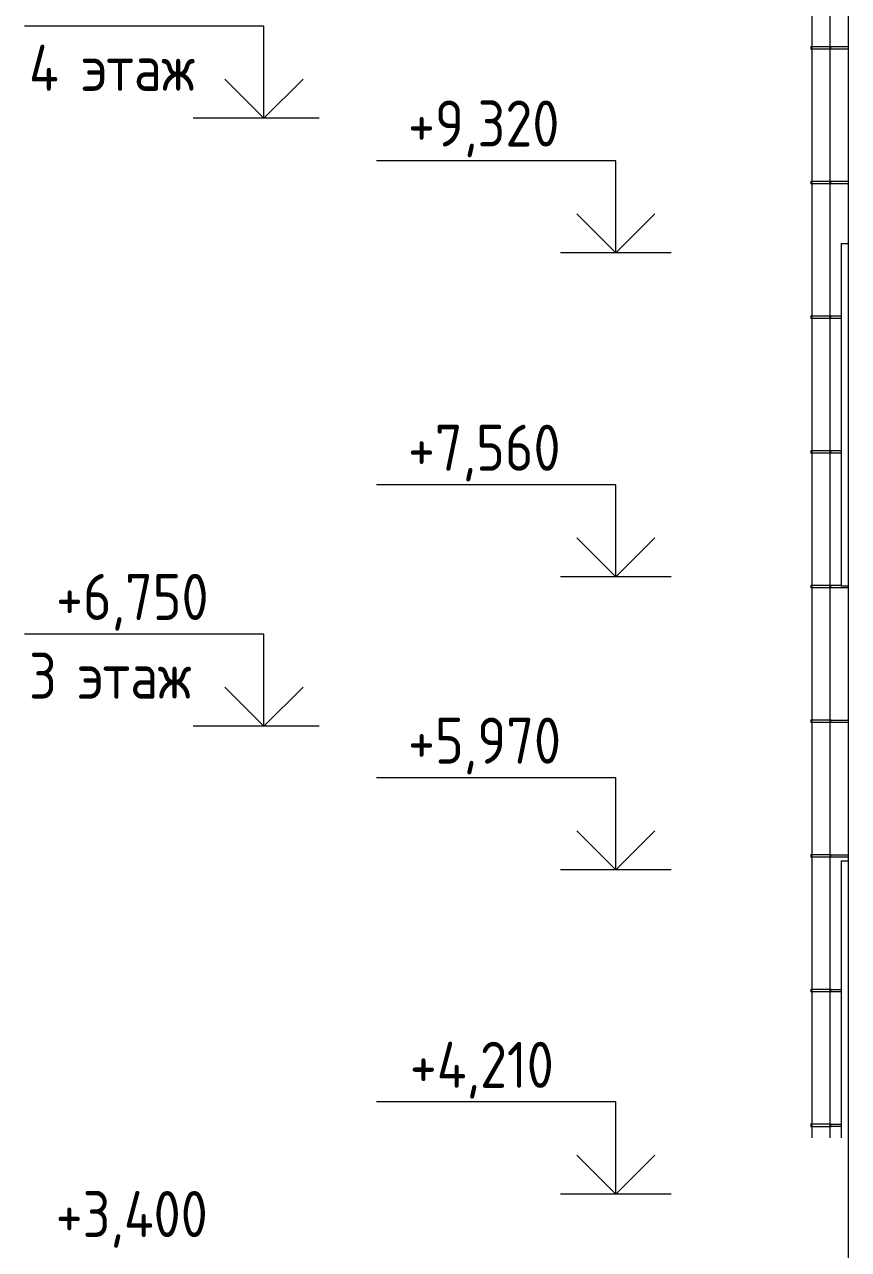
# Model space of a CAD drawing. Header units: millimetres. Extents: x -515342 to 330399, y -224905 to 507333.
# Drawn here: x 175054 to 179528, y -47220 to -40570 of the extents above; entities that cross this region are included whole.
import ezdxf

# ---------------------------------------------------------------- set-up
doc = ezdxf.new("R2010")
doc.units = ezdxf.units.MM
doc.layers.get('0').update_dxf_attribs({"lineweight": 0})
for name, color, linetype, lineweight in [('Аннотация', 7, 'Continuous', 0), ('Витраж', 7, 'Continuous', 0), ('Линии', 7, 'Continuous', 0), ('Обобщенные модели', 7, 'Continuous', 0), ('Отметки', 7, 'Continuous', 0), ('Стены внутренние', 7, 'Continuous', 0)]:
    doc.layers.add(name, color=color, linetype=linetype, lineweight=lineweight)
doc.styles.add('GOST Common_1', font='', dxfattribs={"width": 0.9, "height": 250})
doc.styles.add('GOST Common_2', font='', dxfattribs={"width": 0.9, "height": 250})
doc.styles.get('GOST Common_1').set_extended_font_data('GOST Common')
doc.styles.get('GOST Common_2').set_extended_font_data('GOST Common')

# ---------------------------------------------------------------- blocks, each defined once
blk = doc.blocks.new('Прямоугольный импост - АР_Откос_Металлический_50х330 Белый Правый-V23-Фасад Д-А_')
at = {"layer": 'Витраж'}
for q in [(-16075, 6020), (-16115, 4515.6)]:
    blk.add_line((-16115, 6020), q, dxfattribs=at)
blk = doc.blocks.new('Прямоугольный импост - АР_Откос_Металлический_50х330 Белый Правый-V24-Фасад Д-А_')
at = {"layer": 'Витраж'}
for p, q in [((-16115, 9370), (-16075, 9370)), ((-16115, 9370), (-16115, 7510)), ((-16075, 7510), (-16115, 7510))]:
    blk.add_line(p, q, dxfattribs=at)
blk = doc.blocks.new('Влж_Водосточная труба_Хомут - Хомут-V63-Фасад Д-А_')
at = {"layer": 'Обобщенные модели'}
for p, q in [((-16170, 10437.4), (-16170, 10439.9)), ((-16075, 10437.4), (-16170, 10437.4)), ((-16170, 10424.9), (-16170, 10427.4)), ((-16170, 10427.4), (-16075, 10427.4))]:
    blk.add_line(p, q, dxfattribs=at)
for points in [[(-16170, 10437.4), (-16170, 10437.4), (-16170, 10437.4), (-16170, 10437.4)], [(-16170, 10427.5), (-16170, 10427.5), (-16170, 10427.4), (-16170, 10427.4)]]:
    blk.add_open_spline(points, degree=3, dxfattribs=at)
for points, knots in [([(-16170, 10437.4), (-16170, 10437.4), (-16170, 10437.4), (-16170, 10437.4), (-16170, 10437.4)], [0.49995738, 0.49995738, 0.49995738, 0.49995738, 0.51388889, 0.54861111, 0.54861111, 0.54861111, 0.54861111]), ([(-16170, 10427.4), (-16170, 10427.4), (-16170, 10427.4), (-16170, 10427.5), (-16170, 10427.5)], [0.5000435, 0.5000435, 0.5000435, 0.5000435, 0.51388889, 0.54861111, 0.54861111, 0.54861111, 0.54861111])]:
    blk.add_open_spline(points, degree=3, knots=knots, dxfattribs=at)
blk = doc.blocks.new('Влж_Водосточная труба_Хомут - Хомут-V62-Фасад Д-А_')
at = {"layer": 'Обобщенные модели'}
for p, q in [((-16170, 11899.6), (-16170, 11902.1)), ((-16115, 11899.6), (-16170, 11899.6)), ((-16170, 11887.1), (-16170, 11889.7)), ((-16170, 11889.6), (-16115, 11889.6))]:
    blk.add_line(p, q, dxfattribs=at)
for points in [[(-16170, 11899.6), (-16170, 11899.6), (-16170, 11899.6), (-16170, 11899.6)], [(-16170, 11889.7), (-16170, 11889.7), (-16170, 11889.7), (-16170, 11889.7)]]:
    blk.add_open_spline(points, degree=3, dxfattribs=at)
for points, knots in [([(-16170, 11899.6), (-16170, 11899.6), (-16170, 11899.6), (-16170, 11899.6), (-16170, 11899.6)], [0.49995738, 0.49995738, 0.49995738, 0.49995738, 0.51388889, 0.54861111, 0.54861111, 0.54861111, 0.54861111]), ([(-16170, 11889.7), (-16170, 11889.7), (-16170, 11889.7), (-16170, 11889.7), (-16170, 11889.7)], [0.5000435, 0.5000435, 0.5000435, 0.5000435, 0.51388889, 0.54861111, 0.54861111, 0.54861111, 0.54861111])]:
    blk.add_open_spline(points, degree=3, knots=knots, dxfattribs=at)
blk = doc.blocks.new('Влж_Водосточная труба_Хомут - Хомут-V64-Фасад Д-А_')
at = {"layer": 'Обобщенные модели'}
for p, q in [((-16170, 7513), (-16170, 7515.5)), ((-16115, 7513), (-16170, 7513)), ((-16170, 7500.5), (-16170, 7503)), ((-16170, 7503), (-16075, 7503))]:
    blk.add_line(p, q, dxfattribs=at)
for points in [[(-16170, 7512.9), (-16170, 7513), (-16170, 7513), (-16170, 7513)], [(-16170, 7503.1), (-16170, 7503), (-16170, 7503), (-16170, 7503)]]:
    blk.add_open_spline(points, degree=3, dxfattribs=at)
for points, knots in [([(-16170, 7513), (-16170, 7513), (-16170, 7513), (-16170, 7513), (-16170, 7512.9)], [0.49995738, 0.49995738, 0.49995738, 0.49995738, 0.51388889, 0.54861111, 0.54861111, 0.54861111, 0.54861111]), ([(-16170, 7503), (-16170, 7503), (-16170, 7503), (-16170, 7503), (-16170, 7503)], [0.5000435, 0.5000435, 0.5000435, 0.5000435, 0.51388889, 0.54861111, 0.54861111, 0.54861111, 0.54861111])]:
    blk.add_open_spline(points, degree=3, knots=knots, dxfattribs=at)
blk = doc.blocks.new('ASVP_ОМ_Водосточная труба_На стене - Труба 100-9889468-Фасад Д-А_')
at = {"layer": 'Обобщенные модели'}
for p, q in [((-16275, 12695.8), (-16275, 4515.6)), ((-16175, 4515.6), (-16175, 12695.8))]:
    blk.add_line(p, q, dxfattribs=at)
blk = doc.blocks.new('Влж_Водосточная труба_Хомут - Хомут-V67-Фасад Д-А_')
at = {"layer": 'Обобщенные модели'}
for p, q in [((-16280, 10439.9), (-16280, 10424.9)), ((-16280, 10439.9), (-16225, 10439.9)), ((-16225, 10424.9), (-16280, 10424.9)), ((-16225, 10439.9), (-16170, 10439.9)), ((-16170, 10424.9), (-16225, 10424.9)), ((-16170, 10437.4), (-16170, 10439.9)), ((-16075, 10437.4), (-16170, 10437.4)), ((-16170, 10424.9), (-16170, 10427.4)), ((-16170, 10427.4), (-16075, 10427.4))]:
    blk.add_line(p, q, dxfattribs=at)
for points, knots in [([(-16170.2, 10432.4), (-16170.2, 10432.7), (-16170.2, 10433.3), (-16170.2, 10434.1), (-16170.2, 10434.9), (-16170.1, 10435.7), (-16170.1, 10436.3), (-16170.1, 10436.8), (-16170, 10437.1), (-16170, 10437.4), (-16170, 10437.4), (-16170, 10437.4)], [0, 0, 0, 0, 0.0555556, 0.1111111, 0.1666667, 0.2222222, 0.2777778, 0.3333333, 0.3888889, 0.4444444, 0.5000426, 0.5000426, 0.5000426, 0.5000426]), ([(-16170, 10427.4), (-16170, 10427.4), (-16170, 10427.4), (-16170, 10427.5), (-16170, 10427.6), (-16170, 10428), (-16170.1, 10428.6), (-16170.1, 10429.4), (-16170.2, 10430.6), (-16170.2, 10431.7), (-16170.2, 10432.4)], [0.4999574, 0.4999574, 0.4999574, 0.4999574, 0.5138889, 0.5486111, 0.5833333, 0.6527778, 0.7222222, 0.7916667, 0.8611111, 1, 1, 1, 1]), ([(-16170, 10437.4), (-16170, 10437.4), (-16170, 10437.4), (-16170, 10437.4), (-16170, 10437.4)], [0.5000435, 0.5000435, 0.5000435, 0.5000435, 0.51388889, 0.54861111, 0.54861111, 0.54861111, 0.54861111])]:
    blk.add_open_spline(points, degree=3, knots=knots, dxfattribs=at)
blk.add_open_spline([(-16170, 10427.5), (-16170, 10427.5), (-16170, 10427.4), (-16170, 10427.4)], degree=3, dxfattribs=at)
blk = doc.blocks.new('Влж_Водосточная труба_Хомут - Хомут-V65-Фасад Д-А_')
at = {"layer": 'Обобщенные модели'}
for p, q in [((-16280, 11902.1), (-16280, 11887.1)), ((-16280, 11902.1), (-16225, 11902.1)), ((-16225, 11887.1), (-16280, 11887.1)), ((-16225, 11902.1), (-16170, 11902.1)), ((-16170, 11887.1), (-16225, 11887.1)), ((-16170, 11899.6), (-16170, 11902.1)), ((-16115, 11899.6), (-16170, 11899.6)), ((-16170, 11887.1), (-16170, 11889.7)), ((-16170, 11889.6), (-16115, 11889.6))]:
    blk.add_line(p, q, dxfattribs=at)
for points, knots in [([(-16170.2, 11894.6), (-16170.2, 11895), (-16170.2, 11895.5), (-16170.2, 11896.4), (-16170.2, 11897.2), (-16170.1, 11897.9), (-16170.1, 11898.5), (-16170.1, 11899), (-16170, 11899.4), (-16170, 11899.6), (-16170, 11899.6), (-16170, 11899.6)], [0, 0, 0, 0, 0.0555556, 0.1111111, 0.1666667, 0.2222222, 0.2777778, 0.3333333, 0.3888889, 0.4444444, 0.5000426, 0.5000426, 0.5000426, 0.5000426]), ([(-16170, 11889.7), (-16170, 11889.7), (-16170, 11889.7), (-16170, 11889.7), (-16170, 11889.8), (-16170, 11890.2), (-16170.1, 11890.8), (-16170.1, 11891.6), (-16170.2, 11892.8), (-16170.2, 11893.9), (-16170.2, 11894.6)], [0.4999574, 0.4999574, 0.4999574, 0.4999574, 0.5138889, 0.5486111, 0.5833333, 0.6527778, 0.7222222, 0.7916667, 0.8611111, 1, 1, 1, 1]), ([(-16170, 11899.6), (-16170, 11899.6), (-16170, 11899.6), (-16170, 11899.6), (-16170, 11899.6)], [0.5000435, 0.5000435, 0.5000435, 0.5000435, 0.51388889, 0.54861111, 0.54861111, 0.54861111, 0.54861111])]:
    blk.add_open_spline(points, degree=3, knots=knots, dxfattribs=at)
blk.add_open_spline([(-16170, 11889.7), (-16170, 11889.7), (-16170, 11889.7), (-16170, 11889.7)], degree=3, dxfattribs=at)
blk = doc.blocks.new('Влж_Водосточная труба_Хомут - Хомут-V68-Фасад Д-А_')
at = {"layer": 'Обобщенные модели'}
for p, q in [((-16280, 7515.5), (-16280, 7500.5)), ((-16280, 7515.5), (-16225, 7515.5)), ((-16225, 7515.5), (-16170, 7515.5)), ((-16170, 7513), (-16170, 7515.5)), ((-16225, 7500.5), (-16280, 7500.5)), ((-16170, 7500.5), (-16225, 7500.5)), ((-16115, 7513), (-16170, 7513)), ((-16170, 7500.5), (-16170, 7503)), ((-16170, 7503), (-16075, 7503))]:
    blk.add_line(p, q, dxfattribs=at)
for points, knots in [([(-16170.2, 7508), (-16170.2, 7508.3), (-16170.2, 7508.9), (-16170.2, 7509.7), (-16170.2, 7510.5), (-16170.1, 7511.2), (-16170.1, 7511.8), (-16170.1, 7512.3), (-16170, 7512.7), (-16170, 7512.9), (-16170, 7513), (-16170, 7513)], [0, 0, 0, 0, 0.0555556, 0.1111111, 0.1666667, 0.2222222, 0.2777778, 0.3333333, 0.3888889, 0.4444444, 0.5000426, 0.5000426, 0.5000426, 0.5000426]), ([(-16170, 7503), (-16170, 7503), (-16170, 7503), (-16170, 7503), (-16170, 7503.2), (-16170, 7503.5), (-16170.1, 7504.1), (-16170.1, 7504.9), (-16170.2, 7506.2), (-16170.2, 7507.2), (-16170.2, 7508)], [0.4999574, 0.4999574, 0.4999574, 0.4999574, 0.5138889, 0.5486111, 0.5833333, 0.6527778, 0.7222222, 0.7916667, 0.8611111, 1, 1, 1, 1]), ([(-16170, 7513), (-16170, 7513), (-16170, 7513), (-16170, 7513), (-16170, 7512.9)], [0.5000435, 0.5000435, 0.5000435, 0.5000435, 0.51388889, 0.54861111, 0.54861111, 0.54861111, 0.54861111])]:
    blk.add_open_spline(points, degree=3, knots=knots, dxfattribs=at)
blk.add_open_spline([(-16170, 7503.1), (-16170, 7503), (-16170, 7503), (-16170, 7503)], degree=3, dxfattribs=at)
blk = doc.blocks.new('Влж_Водосточная труба_Хомут - Хомут-V71-Фасад Д-А_')
at = {"layer": 'Обобщенные модели'}
for p, q in [((-16170, 10437.4), (-16170, 10439.9)), ((-16075, 10437.4), (-16170, 10437.4)), ((-16170, 10424.9), (-16170, 10427.4)), ((-16170, 10427.4), (-16075, 10427.4))]:
    blk.add_line(p, q, dxfattribs=at)
for points in [[(-16170, 10437.4), (-16170, 10437.4), (-16170, 10437.4), (-16170, 10437.4)], [(-16170, 10427.5), (-16170, 10427.5), (-16170, 10427.4), (-16170, 10427.4)]]:
    blk.add_open_spline(points, degree=3, dxfattribs=at)
for points, knots in [([(-16170, 10437.4), (-16170, 10437.4), (-16170, 10437.4), (-16170, 10437.4), (-16170, 10437.4)], [0.5000435, 0.5000435, 0.5000435, 0.5000435, 0.51388889, 0.54861111, 0.54861111, 0.54861111, 0.54861111]), ([(-16170, 10427.4), (-16170, 10427.4), (-16170, 10427.4), (-16170, 10427.5), (-16170, 10427.5)], [0.49995738, 0.49995738, 0.49995738, 0.49995738, 0.51388889, 0.54861111, 0.54861111, 0.54861111, 0.54861111])]:
    blk.add_open_spline(points, degree=3, knots=knots, dxfattribs=at)
blk = doc.blocks.new('Влж_Водосточная труба_Хомут - Хомут-V70-Фасад Д-А_')
at = {"layer": 'Обобщенные модели'}
for p, q in [((-16170, 11899.6), (-16170, 11902.1)), ((-16115, 11899.6), (-16170, 11899.6)), ((-16170, 11887.1), (-16170, 11889.7)), ((-16170, 11889.6), (-16115, 11889.6))]:
    blk.add_line(p, q, dxfattribs=at)
for points in [[(-16170, 11899.6), (-16170, 11899.6), (-16170, 11899.6), (-16170, 11899.6)], [(-16170, 11889.7), (-16170, 11889.7), (-16170, 11889.7), (-16170, 11889.7)]]:
    blk.add_open_spline(points, degree=3, dxfattribs=at)
for points, knots in [([(-16170, 11899.6), (-16170, 11899.6), (-16170, 11899.6), (-16170, 11899.6), (-16170, 11899.6)], [0.5000435, 0.5000435, 0.5000435, 0.5000435, 0.51388889, 0.54861111, 0.54861111, 0.54861111, 0.54861111]), ([(-16170, 11889.7), (-16170, 11889.7), (-16170, 11889.7), (-16170, 11889.7), (-16170, 11889.7)], [0.49995738, 0.49995738, 0.49995738, 0.49995738, 0.51388889, 0.54861111, 0.54861111, 0.54861111, 0.54861111])]:
    blk.add_open_spline(points, degree=3, knots=knots, dxfattribs=at)
blk = doc.blocks.new('Влж_Водосточная труба_Хомут - Хомут-V72-Фасад Д-А_')
at = {"layer": 'Обобщенные модели'}
for p, q in [((-16170, 7513), (-16170, 7515.5)), ((-16115, 7513), (-16170, 7513)), ((-16170, 7500.5), (-16170, 7503)), ((-16170, 7503), (-16075, 7503))]:
    blk.add_line(p, q, dxfattribs=at)
for points in [[(-16170, 7512.9), (-16170, 7513), (-16170, 7513), (-16170, 7513)], [(-16170, 7503.1), (-16170, 7503), (-16170, 7503), (-16170, 7503)]]:
    blk.add_open_spline(points, degree=3, dxfattribs=at)
for points, knots in [([(-16170, 7513), (-16170, 7513), (-16170, 7513), (-16170, 7513), (-16170, 7512.9)], [0.5000435, 0.5000435, 0.5000435, 0.5000435, 0.51388889, 0.54861111, 0.54861111, 0.54861111, 0.54861111]), ([(-16170, 7503), (-16170, 7503), (-16170, 7503), (-16170, 7503), (-16170, 7503)], [0.49995738, 0.49995738, 0.49995738, 0.49995738, 0.51388889, 0.54861111, 0.54861111, 0.54861111, 0.54861111])]:
    blk.add_open_spline(points, degree=3, knots=knots, dxfattribs=at)
blk = doc.blocks.new('СД_Люблино_Фасады_rvt-1-Фасад Д-А_')
at = {"layer": 'Стены внутренние'}
blk.add_line((-16075, 4515.6), (-16075, 13470), dxfattribs=at)
at = {"layer": 'Витраж', "lineweight": 9}
for name in ['Прямоугольный импост - АР_Откос_Металлический_50х330 Белый Правый-V24-Фасад Д-А_', 'Прямоугольный импост - АР_Откос_Металлический_50х330 Белый Правый-V23-Фасад Д-А_']:
    blk.add_blockref(name, (0, 0), dxfattribs=at)
at = {"layer": 'Обобщенные модели', "lineweight": 9}
for name, p in [('ASVP_ОМ_Водосточная труба_На стене - Труба 100-9889468-Фасад Д-А_', (0, 0)), ('Влж_Водосточная труба_Хомут - Хомут-V67-Фасад Д-А_', (0, 0)), ('Влж_Водосточная труба_Хомут - Хомут-V63-Фасад Д-А_', (0, 0)), ('Влж_Водосточная труба_Хомут - Хомут-V63-Фасад Д-А_', (0, 0)), ('Влж_Водосточная труба_Хомут - Хомут-V63-Фасад Д-А_', (0, 0)), ('Влж_Водосточная труба_Хомут - Хомут-V71-Фасад Д-А_', (0, 0)), ('Влж_Водосточная труба_Хомут - Хомут-V71-Фасад Д-А_', (0, 0)), ('Влж_Водосточная труба_Хомут - Хомут-V67-Фасад Д-А_', (0, -731.1)), ('Влж_Водосточная труба_Хомут - Хомут-V63-Фасад Д-А_', (0, -731.1)), ('Влж_Водосточная труба_Хомут - Хомут-V63-Фасад Д-А_', (0, -731.1)), ('Влж_Водосточная труба_Хомут - Хомут-V63-Фасад Д-А_', (0, -731.1)), ('Влж_Водосточная труба_Хомут - Хомут-V71-Фасад Д-А_', (0, -731.1)), ('Влж_Водосточная труба_Хомут - Хомут-V71-Фасад Д-А_', (0, -731.1)), ('Влж_Водосточная труба_Хомут - Хомут-V65-Фасад Д-А_', (0, -2924.4)), ('Влж_Водосточная труба_Хомут - Хомут-V62-Фасад Д-А_', (0, -2924.4)), ('Влж_Водосточная труба_Хомут - Хомут-V62-Фасад Д-А_', (0, -2924.4)), ('Влж_Водосточная труба_Хомут - Хомут-V62-Фасад Д-А_', (0, -2924.4)), ('Влж_Водосточная труба_Хомут - Хомут-V70-Фасад Д-А_', (0, -2924.4)), ('Влж_Водосточная труба_Хомут - Хомут-V70-Фасад Д-А_', (0, -2924.4)), ('Влж_Водосточная труба_Хомут - Хомут-V65-Фасад Д-А_', (0, -3655.6)), ('Влж_Водосточная труба_Хомут - Хомут-V62-Фасад Д-А_', (0, -3655.6)), ('Влж_Водосточная труба_Хомут - Хомут-V62-Фасад Д-А_', (0, -3655.6)), ('Влж_Водосточная труба_Хомут - Хомут-V62-Фасад Д-А_', (0, -3655.6)), ('Влж_Водосточная труба_Хомут - Хомут-V70-Фасад Д-А_', (0, -3655.6)), ('Влж_Водосточная труба_Хомут - Хомут-V70-Фасад Д-А_', (0, -3655.6)), ('Влж_Водосточная труба_Хомут - Хомут-V68-Фасад Д-А_', (0, 0)), ('Влж_Водосточная труба_Хомут - Хомут-V64-Фасад Д-А_', (0, 0)), ('Влж_Водосточная труба_Хомут - Хомут-V64-Фасад Д-А_', (0, 0)), ('Влж_Водосточная труба_Хомут - Хомут-V64-Фасад Д-А_', (0, 0)), ('Влж_Водосточная труба_Хомут - Хомут-V72-Фасад Д-А_', (0, 0)), ('Влж_Водосточная труба_Хомут - Хомут-V72-Фасад Д-А_', (0, 0)), ('Влж_Водосточная труба_Хомут - Хомут-V67-Фасад Д-А_', (0, -3655.6)), ('Влж_Водосточная труба_Хомут - Хомут-V63-Фасад Д-А_', (0, -3655.6)), ('Влж_Водосточная труба_Хомут - Хомут-V63-Фасад Д-А_', (0, -3655.6)), ('Влж_Водосточная труба_Хомут - Хомут-V63-Фасад Д-А_', (0, -3655.6)), ('Влж_Водосточная труба_Хомут - Хомут-V71-Фасад Д-А_', (0, -3655.6)), ('Влж_Водосточная труба_Хомут - Хомут-V71-Фасад Д-А_', (0, -3655.6)), ('Влж_Водосточная труба_Хомут - Хомут-V67-Фасад Д-А_', (0, -4386.7)), ('Влж_Водосточная труба_Хомут - Хомут-V63-Фасад Д-А_', (0, -4386.7)), ('Влж_Водосточная труба_Хомут - Хомут-V63-Фасад Д-А_', (0, -4386.7)), ('Влж_Водосточная труба_Хомут - Хомут-V63-Фасад Д-А_', (0, -4386.7)), ('Влж_Водосточная труба_Хомут - Хомут-V71-Фасад Д-А_', (0, -4386.7)), ('Влж_Водосточная труба_Хомут - Хомут-V71-Фасад Д-А_', (0, -4386.7)), ('Влж_Водосточная труба_Хомут - Хомут-V65-Фасад Д-А_', (0, -6580)), ('Влж_Водосточная труба_Хомут - Хомут-V62-Фасад Д-А_', (0, -6580)), ('Влж_Водосточная труба_Хомут - Хомут-V62-Фасад Д-А_', (0, -6580)), ('Влж_Водосточная труба_Хомут - Хомут-V62-Фасад Д-А_', (0, -6580)), ('Влж_Водосточная труба_Хомут - Хомут-V70-Фасад Д-А_', (0, -6580)), ('Влж_Водосточная труба_Хомут - Хомут-V70-Фасад Д-А_', (0, -6580)), ('Влж_Водосточная труба_Хомут - Хомут-V65-Фасад Д-А_', (0, -7311.1)), ('Влж_Водосточная труба_Хомут - Хомут-V62-Фасад Д-А_', (0, -7311.1)), ('Влж_Водосточная труба_Хомут - Хомут-V62-Фасад Д-А_', (0, -7311.1)), ('Влж_Водосточная труба_Хомут - Хомут-V62-Фасад Д-А_', (0, -7311.1)), ('Влж_Водосточная труба_Хомут - Хомут-V70-Фасад Д-А_', (0, -7311.1)), ('Влж_Водосточная труба_Хомут - Хомут-V70-Фасад Д-А_', (0, -7311.1))]:
    blk.add_blockref(name, p, dxfattribs=at)
blk = doc.blocks.new('Высотные отметки - Стрелка вверх-5091-Фасад Д-А_')
at = {"layer": 'Аннотация'}
for p, q in [((-19235.1, 700), (-20535.1, 700)), ((-19235.1, 200), (-19235.1, 700)), ((-19235.1, 200), (-19447.2, 412.1)), ((-19235.1, 200), (-19022.9, 412.1)), ((-18935.1, 200), (-19535.1, 200))]:
    blk.add_line(p, q, dxfattribs=at)

msp = doc.modelspace()

# ---------------------------------------------------------------- linework, layer by layer
at = {"layer": 'Линии'}
for p, q in [((176628.9839, -41079.182), (175968.9839, -41079.182)), ((178425.4541, -41809.182), (178125.4541, -41809.182)), ((178425.4541, -43569.182), (178125.4541, -43569.182)), ((176628.9839, -44379.182), (175968.9839, -44379.182)), ((178425.4541, -45159.182), (178125.4541, -45159.182)), ((179527.9839, -50929.182), (179527.9839, -46613.6044)), ((178425.4541, -46919.182), (178125.4541, -46919.182))]:
    msp.add_line(p, q, dxfattribs=at)
at = {"layer": 'Отметки'}
for p, q in [((176628.9839, -41079.182), (176354.1045, -41079.182)), ((178425.4541, -41809.182), (178264.9631, -41809.182)), ((178425.4541, -43569.182), (178264.9631, -43569.182)), ((176628.9839, -44379.182), (176354.1045, -44379.182)), ((178425.4541, -45159.182), (178264.9631, -45159.182)), ((178425.4541, -46919.182), (178264.9631, -46919.182))]:
    msp.add_line(p, q, dxfattribs=at)

# ---------------------------------------------------------------- block references
msp.add_blockref('СД_Люблино_Фасады_rvt-1-Фасад Д-А_', (195602.9839, -51129.182))
for p in [(195589.1801, -41279.182), (197500.0387, -42009.182), (197500.0387, -43769.182), (195589.1801, -44579.182), (197500.0387, -45359.182), (197500.0387, -47119.182)]:
    msp.add_blockref('Высотные отметки - Стрелка вверх-5091-Фасад Д-А_', p, dxfattribs=at)

# ---------------------------------------------------------------- texts
at = {"layer": 'Аннотация', "char_height": 250, "attachment_point": 1, "style": 'GOST Common_2'}
for s, insert, width in [('4 ', (175078.4444, -40680.1362), 344.725625), ('этаж', (175362.8714, -40680.1362), 1002.109375), ('3 ', (175078.4444, -43980.1362), 320.675), ('этаж', (175343.0277, -43980.1362), 1002.109375)]:
    msp.add_mtext(s, dxfattribs=dict(at, insert=insert, width=width))
at = {"layer": 'Отметки', "char_height": 250, "attachment_point": 1, "line_spacing_factor": 1.022761, "style": 'GOST Common_1'}
for s, insert, width in [('+9,320', (177136.287, -40982.4749), 1028.822569), ('+7,560', (177136.287, -42742.4749), 1028.822569), ('+6,750', (175225.4284, -43552.4749), 1028.822569), ('+5,970', (177136.287, -44332.4749), 1028.822569), ('+4,210', (177146.3439, -46092.4749), 1004.685969), ('+3,400', (175223.4542, -46902.4749), 1055.976244)]:
    msp.add_mtext(s, dxfattribs=dict(at, insert=insert, width=width))

doc.saveas('drawing.dxf')
